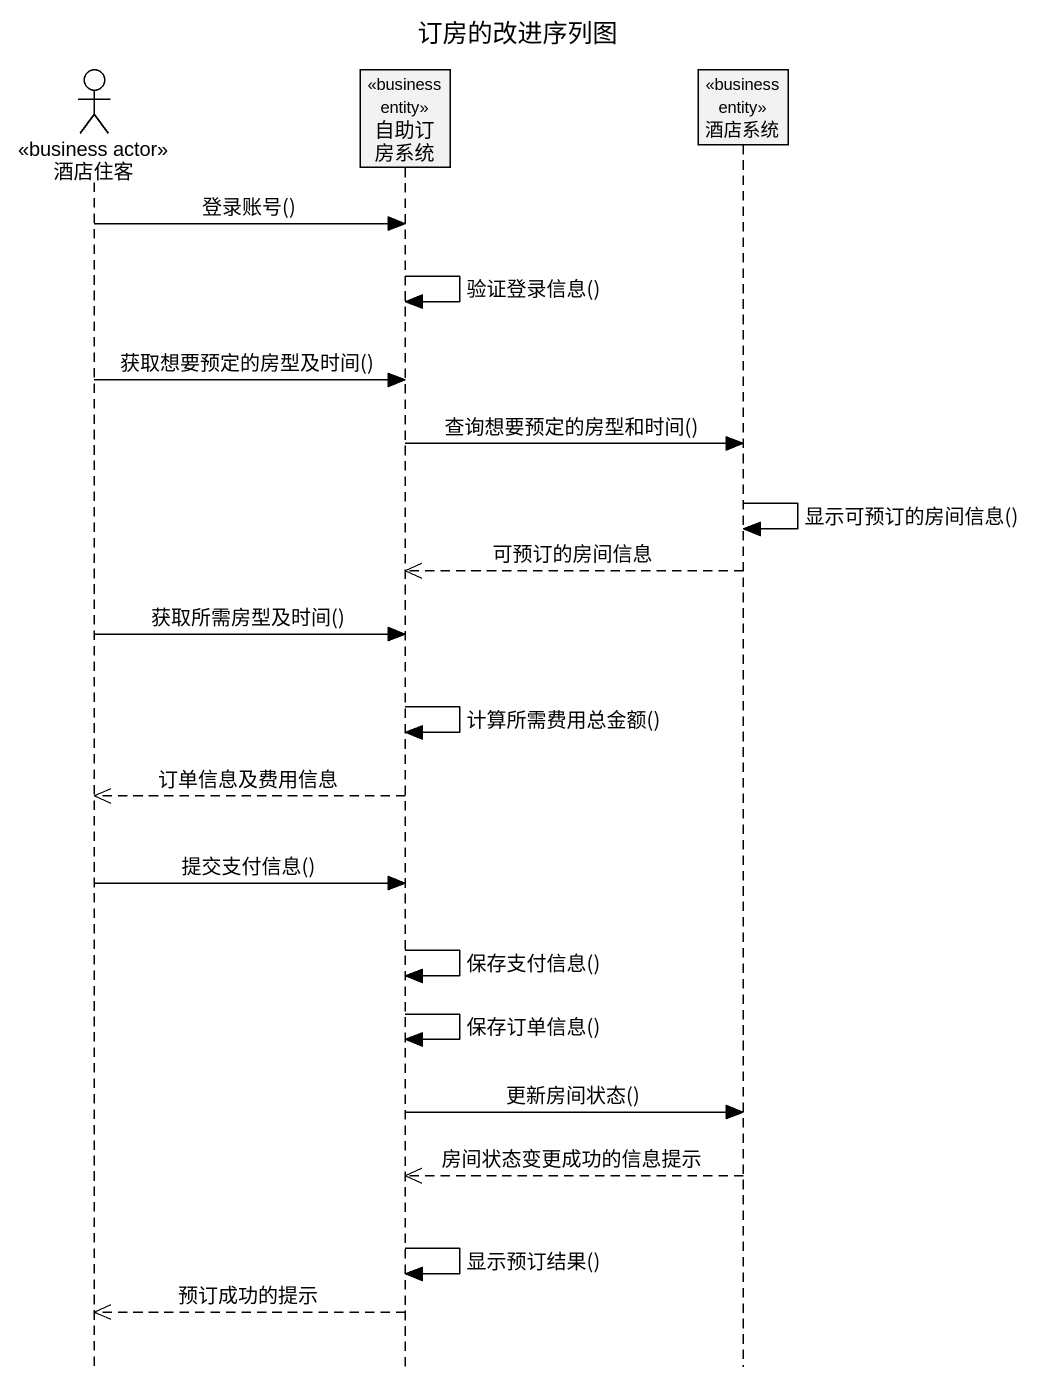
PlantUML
@startuml
title 订房的改进序列图
hide footbox
actor 酒店住客 <<business actor>>
participant 自助订房系统 <<business entity>>
participant 酒店系统 <<business entity>>

酒店住客 -> 自助订房系统 : 登录账号()
自助订房系统 -> 自助订房系统 : 验证登录信息()
酒店住客 -> 自助订房系统 : 获取想要预定的房型及时间()
自助订房系统 -> 酒店系统 : 查询想要预定的房型和时间()
酒店系统 -> 酒店系统 : 显示可预订的房间信息()
酒店系统 -->> 自助订房系统 : 可预订的房间信息
酒店住客 -> 自助订房系统 : 获取所需房型及时间()
自助订房系统 -> 自助订房系统 : 计算所需费用总金额()
自助订房系统 -->> 酒店住客 : 订单信息及费用信息
酒店住客 -> 自助订房系统 : 提交支付信息()
自助订房系统 -> 自助订房系统 : 保存支付信息()
自助订房系统 -> 自助订房系统 : 保存订单信息()
自助订房系统 -> 酒店系统 : 更新房间状态()
酒店系统 -->> 自助订房系统 : 房间状态变更成功的信息提示
自助订房系统 -> 自助订房系统 : 显示预订结果()
自助订房系统 -->> 酒店住客 : 预订成功的提示
@enduml
